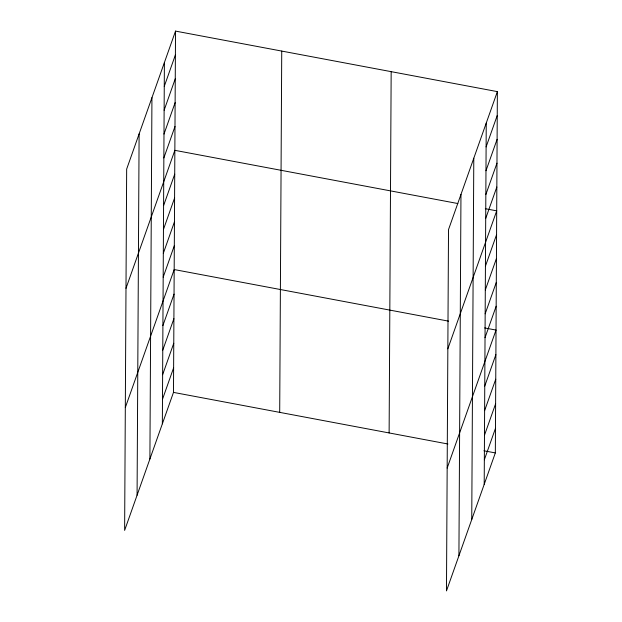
<?xml version="1.0" encoding="UTF-8"?>
<svg xmlns="http://www.w3.org/2000/svg" width="622" height="622" viewBox="0 0 622 622"><rect width="100%" height="100%" fill="white"/><g stroke="black" fill="none" stroke-linecap="round" stroke-linejoin="round"><path stroke-width="0.93" d="M137.073 495.221L139.11 133.924M149.902 458.997L151.939 97.701M162.35 423.839L164.395 62.55M175.528 31.1L126.663 169.083L124.625 530.379L173.484 392.396L175.528 31.1L497.375 91.621L495.337 452.917L446.472 590.9L448.516 229.604L497.375 91.621M279.698 412.363L281.735 51.074M389.123 432.943L391.168 71.647M458.919 555.741L460.964 194.445M471.748 519.518L473.793 158.221M484.204 484.359L486.241 123.07M164.255 86.396L175.388 54.946M164.122 110.234L175.256 78.792M163.99 134.08L175.124 102.638M163.85 157.926L174.992 126.484M125.994 288.313L174.852 150.33L457.823 203.534M163.586 205.618L174.72 174.176M163.446 229.464L174.588 198.021M163.314 253.309L174.448 221.867M163.182 277.155L174.315 245.706M125.317 407.542L174.183 269.551L448.618 321.162M162.902 325.57L174.043 294.12M162.77 350.139L173.903 318.689M162.63 374.708L173.763 343.258M162.49 399.277L173.624 367.827M486.109 146.909L497.242 115.467M485.969 170.755L497.11 139.312M485.836 194.6L496.97 163.158M485.704 218.446L496.838 187.004M447.84 348.833L496.706 210.85L485.323 208.704M485.432 266.138L496.566 234.696M485.3 289.984L496.434 258.542M485.16 313.83L496.302 282.38M485.028 337.676L496.162 306.226M447.164 468.063L496.029 330.072L484.647 327.934M484.756 386.091L495.889 354.641M484.616 410.66L495.75 379.21M484.476 435.229L495.617 403.779M484.336 459.79L495.477 428.348M173.484 392.396L447.918 443.999M483.955 450.779L495.337 452.917"/></g></svg>
